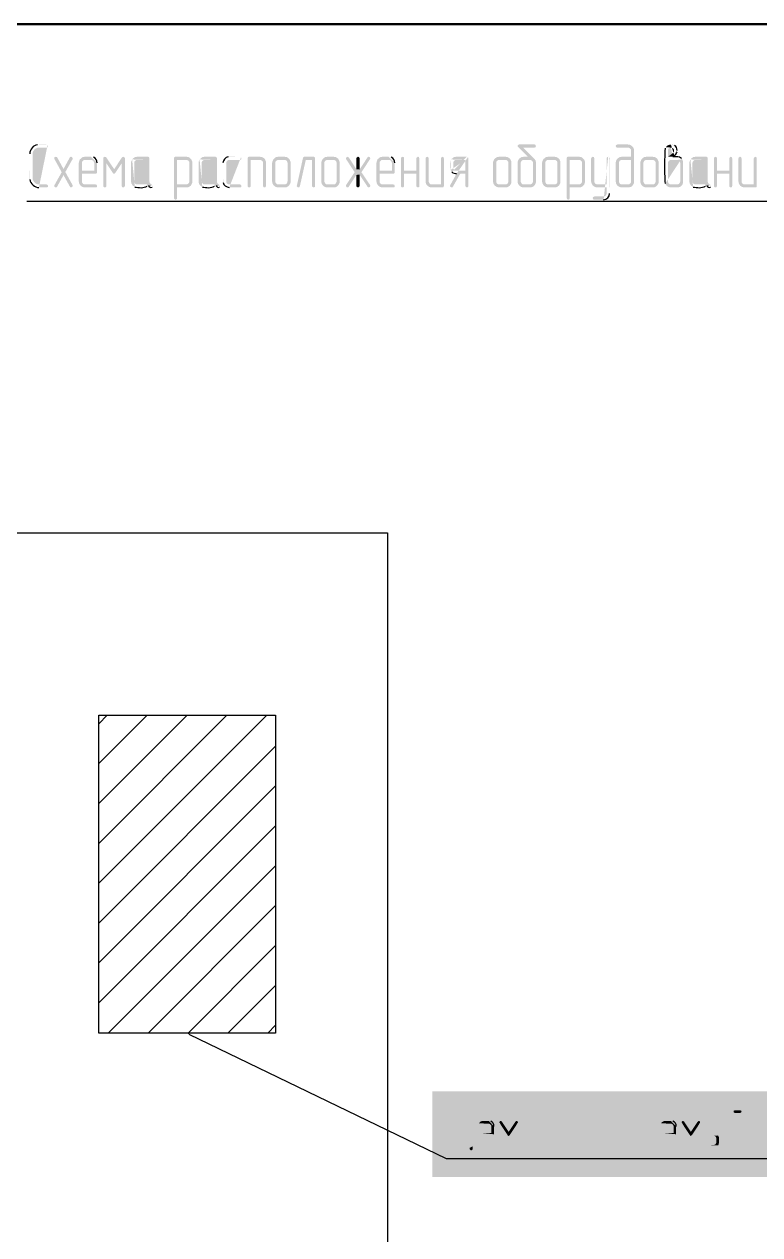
# Model space of a CAD drawing. Header units: millimetres. Extents: x -211 to 10565, y -2293 to 2244.
# Drawn here: x 5174 to 5242.5, y 184.3 to 296.9 of the extents above; entities that cross this region are included whole.
import ezdxf

# ---------------------------------------------------------------- set-up
doc = ezdxf.new("R2010")
doc.units = ezdxf.units.MM
doc.layers.add('PDF _Геометрия', color=7, linetype='Continuous')
doc.layers.add('PDF _Сплошная заливка', color=7, linetype='Continuous')

msp = doc.modelspace()

# ---------------------------------------------------------------- hatches: boundary and pattern name
at = {"layer": 'PDF _Сплошная заливка', "transparency": 33554559}
h = msp.add_hatch(color=256, dxfattribs=at)
h.paths.add_polyline_path([(5176.07, 285.74), (5175.35, 285.74), (5175.23, 285.72)], flags=0)
h.paths.add_polyline_path([(5174.49, 284.87), (5174.49, 282.59), (5174.51, 282.48)], flags=0)
h.paths.add_polyline_path([(5175.35, 281.74), (5176.07, 281.74), (5176.18, 281.78), (5176.2, 281.89), (5176.16, 281.98), (5176.07, 282.02), (5175.35, 282.02), (5175.25, 282.04), (5175.14, 282.06), (5175.04, 282.12), (5174.95, 282.19), (5174.89, 282.27), (5174.82, 282.38), (5174.78, 282.48), (5174.78, 285), (5174.82, 285.11), (5174.87, 285.19), (5174.95, 285.3), (5175.04, 285.36), (5175.14, 285.4), (5175.25, 285.45), (5176.07, 285.45), (5176.18, 285.49), (5176.2, 285.59), (5176.16, 285.7)], flags=0)
for points in [[(5221.5, 285.74), (5220.07, 285.74), (5219.96, 285.7), (5219.92, 285.62), (5219.92, 285.55), (5219.98, 285.49), (5220.89, 284.6), (5220.51, 284.6), (5220.38, 284.58), (5220.28, 284.56), (5220.17, 284.49), (5220.09, 284.43), (5220.02, 284.35), (5219.96, 284.24), (5219.92, 284.03), (5219.92, 282.31), (5219.96, 282.1), (5220.02, 282), (5220.51, 282.02), (5220.38, 282.04), (5220.3, 282.1), (5220.24, 282.21), (5220.21, 282.31), (5220.21, 284.03), (5220.24, 284.13), (5220.3, 284.22), (5220.38, 284.28), (5220.51, 284.3), (5221.06, 284.3), (5221.55, 284.32), (5221.48, 284.43), (5221.46, 284.43), (5220.43, 285.45), (5221.5, 285.45), (5221.61, 285.49), (5221.63, 285.59), (5221.59, 285.7)], [(5230.2, 285.74), (5229.21, 285.74), (5229.1, 285.68), (5229.06, 285.59), (5229.1, 285.49), (5229.21, 285.45), (5230.2, 285.45), (5230.33, 285.42), (5230.41, 285.36), (5230.48, 285.28), (5230.5, 285.17), (5230.5, 284.6), (5229.65, 284.6), (5229.52, 284.58), (5229.42, 284.56), (5229.31, 284.49), (5229.23, 284.43), (5229.16, 284.35), (5230.5, 284.3), (5230.5, 282.31), (5230.48, 282.21), (5230.41, 282.12), (5230.41, 282.1), (5230.31, 282.04), (5230.2, 282.02), (5229.65, 282.02), (5229.16, 282), (5229.23, 281.91), (5229.31, 281.85), (5229.42, 281.78), (5229.52, 281.76), (5229.65, 281.74), (5230.2, 281.74), (5230.33, 281.76), (5230.43, 281.78), (5230.54, 281.83), (5230.62, 281.91), (5230.69, 282), (5230.73, 282.08), (5230.77, 282.19), (5230.77, 285.28), (5230.73, 285.38), (5230.69, 285.47), (5230.6, 285.57), (5230.43, 285.7), (5230.33, 285.72)], [(5176.92, 284.6), (5176.81, 284.56), (5176.77, 284.47), (5176.79, 284.39), (5177.47, 283.16), (5177.64, 282.89), (5178.23, 281.83), (5178.25, 281.78), (5178.34, 281.74), (5178.44, 281.78), (5178.49, 281.87), (5178.49, 281.95), (5177.81, 283.18), (5177.64, 283.46), (5177.05, 284.54), (5177.03, 284.56)], [(5178.34, 284.6), (5178.27, 284.58), (5178.23, 284.54), (5177.64, 283.46), (5177.81, 283.18), (5178.49, 284.39), (5178.49, 284.45), (5178.44, 284.56)], [(5179.16, 284.35), (5179.08, 284.13), (5179.06, 284.03), (5179.06, 282.31), (5179.1, 282.1), (5179.16, 282), (5179.23, 281.91), (5179.31, 281.85), (5179.42, 281.78), (5179.52, 281.76), (5179.63, 281.74), (5180.64, 281.74), (5180.75, 281.78), (5180.77, 281.89), (5180.73, 281.98), (5180.64, 282.02), (5179.63, 282.02), (5179.52, 282.04), (5179.44, 282.1), (5179.37, 282.21), (5179.35, 282.31), (5179.35, 283.03), (5180.67, 283.03), (5180.75, 283.08), (5180.77, 283.16), (5179.35, 283.31), (5179.35, 284.03), (5179.37, 284.13), (5179.44, 284.22), (5179.52, 284.28), (5179.63, 284.3), (5180.2, 284.3)], [(5181.49, 284.6), (5181.38, 284.56), (5181.34, 284.45), (5181.64, 283.99), (5182.23, 283.1), (5182.36, 283.44), (5181.62, 284.54), (5181.55, 284.58)], [(5181.34, 284.45), (5181.34, 281.87), (5181.38, 281.78), (5181.49, 281.74), (5181.6, 281.78), (5181.64, 281.89), (5181.64, 283.99)], [(5183.2, 284.6), (5183.18, 284.6), (5183.08, 284.54), (5182.36, 283.44), (5182.23, 283.1), (5182.25, 283.05), (5182.36, 283.01), (5182.38, 283.01), (5182.46, 283.1), (5183.06, 283.99), (5183.35, 284.45), (5183.35, 284.47), (5183.29, 284.56)], [(5183.35, 284.45), (5183.06, 283.99), (5183.06, 281.87), (5183.1, 281.78), (5183.2, 281.74), (5183.31, 281.78), (5183.35, 281.89)], [(5185.51, 284.6), (5184.5, 284.6), (5184.28, 284.56), (5184.18, 284.49), (5184.09, 284.41), (5184.03, 284.35), (5185.36, 284.3), (5185.36, 282.31), (5185.34, 282.21), (5185.28, 282.1), (5185.19, 282.04), (5185.07, 282.02), (5184.5, 282.02), (5185.83, 282.02), (5185.76, 282.06), (5185.7, 282.12), (5185.66, 282.21), (5185.64, 282.31), (5185.64, 284.47), (5185.6, 284.56)], [(5189.09, 284.6), (5188.05, 284.6), (5187.97, 284.56), (5187.92, 284.45), (5187.92, 280.75), (5187.99, 280.64), (5188.07, 280.6), (5188.18, 280.64), (5188.22, 280.75), (5188.22, 281.74), (5189.19, 281.74), (5189.3, 281.78), (5189.38, 281.83), (5189.49, 281.91), (5189.55, 282), (5188.22, 282.02), (5188.22, 284.3), (5189.09, 284.3), (5189.55, 284.35), (5189.4, 284.49), (5189.3, 284.56), (5189.19, 284.58)], [(5189.55, 284.35), (5189.09, 284.3), (5189.19, 284.28), (5189.28, 284.22), (5189.34, 284.13), (5189.36, 284.03), (5189.36, 282.31), (5189.34, 282.21), (5189.28, 282.12), (5189.19, 282.06), (5189.09, 282.02), (5188.22, 282.02), (5189.55, 282), (5189.64, 282.21), (5189.64, 284.13), (5189.59, 284.24)], [(5191.8, 284.6), (5190.78, 284.6), (5190.57, 284.56), (5190.46, 284.49), (5190.38, 284.41), (5190.31, 284.35), (5191.65, 284.3), (5191.65, 282.31), (5191.63, 282.21), (5191.56, 282.1), (5191.48, 282.04), (5191.35, 282.02), (5190.78, 282.02), (5192.11, 282.02), (5192.05, 282.06), (5191.99, 282.12), (5191.94, 282.21), (5191.92, 282.31), (5191.92, 284.47), (5191.88, 284.56)], [(5195.92, 284.6), (5194.91, 284.6), (5194.82, 284.56), (5194.78, 284.45), (5194.78, 281.87), (5194.82, 281.78), (5194.93, 281.74), (5195.03, 281.78), (5195.08, 281.89), (5195.08, 284.3), (5195.92, 284.3), (5196.41, 284.35), (5196.35, 284.43), (5196.26, 284.49), (5196.15, 284.56), (5196.05, 284.58)], [(5196.41, 284.35), (5195.92, 284.3), (5196.05, 284.28), (5196.13, 284.22), (5196.2, 284.13), (5196.22, 284.03), (5196.22, 281.87), (5196.26, 281.78), (5196.37, 281.74), (5196.45, 281.78), (5196.47, 281.78), (5196.49, 281.89), (5196.49, 284.13), (5196.45, 284.24)], [(5197.17, 284.35), (5197.09, 284.13), (5197.06, 284.03), (5197.06, 282.31), (5197.11, 282.1), (5197.17, 282), (5197.64, 282.02), (5197.53, 282.04), (5197.45, 282.1), (5197.38, 282.21), (5197.36, 282.31), (5197.36, 284.03), (5197.38, 284.13), (5197.45, 284.22), (5197.53, 284.28), (5197.64, 284.3), (5198.21, 284.3)], [(5198.21, 284.6), (5197.64, 284.6), (5197.42, 284.56), (5197.32, 284.49), (5197.17, 284.35), (5198.21, 284.3), (5198.33, 284.28), (5198.42, 284.22), (5198.48, 284.13), (5198.5, 284.03), (5198.5, 282.31), (5198.48, 282.21), (5198.42, 282.1), (5198.33, 282.04), (5198.21, 282.02), (5197.64, 282.02), (5197.17, 282), (5197.23, 281.91), (5197.32, 281.85), (5197.42, 281.78), (5197.53, 281.76), (5197.64, 281.74), (5198.33, 281.74), (5198.44, 281.78), (5198.52, 281.83), (5198.63, 281.91), (5198.69, 282), (5198.74, 282.08), (5198.78, 282.19), (5198.78, 284.13), (5198.69, 284.35), (5198.63, 284.43), (5198.55, 284.49), (5198.44, 284.56), (5198.33, 284.58)], [(5200.94, 284.6), (5200.07, 284.6), (5199.98, 284.58), (5199.94, 284.49), (5199.37, 281.91), (5199.35, 281.89), (5199.41, 281.78), (5199.5, 281.74), (5199.58, 281.76), (5199.65, 281.85), (5200.2, 284.3), (5200.79, 284.3), (5201.06, 284.45), (5201.06, 284.47), (5201.02, 284.56)], [(5201.06, 284.45), (5200.79, 284.3), (5200.79, 281.87), (5200.83, 281.78), (5200.94, 281.74), (5201.02, 281.78), (5201.04, 281.78), (5201.06, 281.89)], [(5201.74, 284.35), (5201.66, 284.13), (5201.64, 284.03), (5201.64, 282.31), (5201.68, 282.1), (5201.74, 282), (5202.21, 282.02), (5202.1, 282.04), (5202.02, 282.1), (5201.95, 282.21), (5201.93, 282.31), (5201.93, 284.03), (5201.95, 284.13), (5202.02, 284.22), (5202.1, 284.28), (5202.21, 284.3), (5202.78, 284.3)], [(5202.78, 284.6), (5202.21, 284.6), (5201.99, 284.56), (5201.89, 284.49), (5201.8, 284.41), (5201.74, 284.35), (5202.78, 284.3), (5202.9, 284.28), (5202.99, 284.22), (5203.05, 284.13), (5203.07, 284.03), (5203.07, 282.31), (5203.05, 282.21), (5202.99, 282.1), (5202.9, 282.04), (5202.78, 282.02), (5202.21, 282.02), (5201.74, 282), (5201.8, 281.91), (5201.89, 281.85), (5201.99, 281.78), (5202.1, 281.76), (5202.21, 281.74), (5202.9, 281.74), (5203.01, 281.78), (5203.1, 281.83), (5203.2, 281.91), (5203.26, 282), (5203.31, 282.08), (5203.35, 282.19), (5203.35, 284.13), (5203.26, 284.35), (5203.2, 284.43), (5203.12, 284.49), (5203.01, 284.56), (5202.9, 284.58)], [(5204.09, 284.6), (5204.07, 284.6), (5203.98, 284.54), (5203.94, 284.45), (5203.94, 284.41), (5203.96, 284.37), (5204.75, 283.16), (5205.21, 283.41), (5204.91, 283.44), (5204.2, 284.54), (5204.17, 284.56)], [(5206.06, 284.6), (5205.99, 284.58), (5205.95, 284.54), (5205.21, 283.41), (5204.75, 283.16), (5205.21, 282.93), (5205.95, 281.81), (5205.97, 281.78), (5206.06, 281.74), (5206.16, 281.78), (5206.21, 281.89), (5206.21, 281.91), (5206.18, 281.98), (5205.38, 283.16), (5206.18, 284.37), (5206.21, 284.45), (5206.16, 284.56)], [(5205.06, 284.6), (5204.96, 284.54), (5204.91, 284.45), (5204.91, 283.44), (5205.21, 283.41), (5205.21, 284.45), (5205.17, 284.56)], [(5206.88, 284.35), (5206.8, 284.13), (5206.78, 284.03), (5206.78, 282.31), (5206.82, 282.1), (5206.88, 282), (5206.95, 281.91), (5207.03, 281.85), (5207.14, 281.78), (5207.24, 281.76), (5207.35, 281.74), (5208.36, 281.74), (5208.47, 281.78), (5208.49, 281.89), (5208.45, 281.98), (5208.36, 282.02), (5207.35, 282.02), (5207.24, 282.04), (5207.16, 282.1), (5207.09, 282.21), (5207.07, 282.31), (5207.07, 283.03), (5208.39, 283.03), (5208.47, 283.08), (5208.49, 283.16), (5207.07, 283.31), (5207.07, 284.03), (5207.09, 284.13), (5207.16, 284.22), (5207.24, 284.28), (5207.35, 284.3), (5207.92, 284.3)], [(5209.21, 284.6), (5209.1, 284.54), (5209.06, 284.45), (5209.06, 281.87), (5209.1, 281.78), (5209.21, 281.74), (5209.32, 281.78), (5209.36, 281.89), (5209.36, 283.03), (5210.5, 283.03), (5209.36, 283.31), (5209.36, 284.45), (5209.32, 284.56)], [(5210.65, 284.6), (5210.54, 284.54), (5210.5, 284.45), (5210.5, 283.31), (5209.36, 283.31), (5210.5, 283.03), (5210.5, 281.87), (5210.54, 281.78), (5210.65, 281.74), (5210.73, 281.78), (5210.76, 281.78), (5210.78, 281.89), (5210.78, 284.45), (5210.73, 284.56)], [(5211.5, 284.6), (5211.39, 284.54), (5211.35, 284.45), (5211.35, 282.31), (5211.39, 282.1), (5211.45, 282), (5211.92, 282.02), (5211.81, 282.04), (5211.73, 282.1), (5211.67, 282.21), (5211.64, 282.31), (5211.64, 284.45), (5211.6, 284.56)], [(5212.93, 284.6), (5212.83, 284.54), (5212.79, 284.45), (5212.79, 282.02), (5211.92, 282.02), (5211.45, 282), (5211.52, 281.91), (5211.6, 281.85), (5211.71, 281.78), (5211.81, 281.76), (5211.92, 281.74), (5212.96, 281.74), (5213.04, 281.78), (5213.06, 281.89), (5213.06, 284.45), (5213.02, 284.56)], [(5217.74, 284.35), (5217.65, 284.13), (5217.63, 284.03), (5217.63, 282.31), (5217.67, 282.1), (5217.74, 282), (5218.2, 282.02), (5218.1, 282.04), (5218.01, 282.1), (5217.95, 282.21), (5217.93, 282.31), (5217.93, 284.03), (5217.95, 284.13), (5218.01, 284.22), (5218.1, 284.28), (5218.2, 284.3), (5218.78, 284.3)], [(5218.78, 284.6), (5218.2, 284.6), (5217.99, 284.56), (5217.89, 284.49), (5217.74, 284.35), (5218.78, 284.3), (5218.9, 284.28), (5218.99, 284.22), (5219.05, 284.13), (5219.07, 284.03), (5219.07, 282.31), (5219.05, 282.21), (5218.99, 282.1), (5218.9, 282.04), (5218.78, 282.02), (5218.2, 282.02), (5217.74, 282), (5217.8, 281.91), (5217.89, 281.85), (5217.99, 281.78), (5218.1, 281.76), (5218.2, 281.74), (5218.9, 281.74), (5219.01, 281.78), (5219.09, 281.83), (5219.2, 281.91), (5219.26, 282), (5219.3, 282.08), (5219.35, 282.19), (5219.35, 284.13), (5219.26, 284.35), (5219.2, 284.43), (5219.11, 284.49), (5219.01, 284.56), (5218.9, 284.58)], [(5221.55, 284.32), (5221.06, 284.3), (5221.19, 284.28), (5221.27, 284.22), (5221.34, 284.13), (5221.36, 284.03), (5221.36, 282.31), (5221.34, 282.21), (5221.27, 282.12), (5221.27, 282.1), (5221.17, 282.04), (5221.06, 282.02), (5220.51, 282.02), (5220.02, 282), (5220.09, 281.91), (5220.17, 281.85), (5220.28, 281.78), (5220.38, 281.76), (5220.51, 281.74), (5221.06, 281.74), (5221.19, 281.76), (5221.29, 281.78), (5221.4, 281.83), (5221.48, 281.91), (5221.55, 282), (5221.59, 282.08), (5221.63, 282.21), (5221.63, 284.11), (5221.61, 284.24)], [(5222.31, 284.35), (5222.22, 284.13), (5222.2, 284.03), (5222.2, 282.31), (5222.25, 282.1), (5222.31, 282), (5222.77, 282.02), (5222.67, 282.04), (5222.58, 282.1), (5222.52, 282.21), (5222.5, 282.31), (5222.5, 284.03), (5222.52, 284.13), (5222.58, 284.22), (5222.67, 284.28), (5222.77, 284.3), (5223.35, 284.3)], [(5223.35, 284.6), (5222.77, 284.6), (5222.56, 284.56), (5222.46, 284.49), (5222.37, 284.41), (5222.31, 284.35), (5223.35, 284.3), (5223.47, 284.28), (5223.56, 284.22), (5223.62, 284.13), (5223.64, 284.03), (5223.64, 282.31), (5223.62, 282.21), (5223.56, 282.1), (5223.47, 282.04), (5223.35, 282.02), (5222.77, 282.02), (5222.31, 282), (5222.37, 281.91), (5222.46, 281.85), (5222.56, 281.78), (5222.67, 281.76), (5222.77, 281.74), (5223.47, 281.74), (5223.58, 281.78), (5223.66, 281.83), (5223.77, 281.91), (5223.83, 282), (5223.87, 282.08), (5223.92, 282.19), (5223.92, 284.13), (5223.83, 284.35), (5223.77, 284.43), (5223.68, 284.49), (5223.58, 284.56), (5223.47, 284.58)], [(5225.65, 284.6), (5224.62, 284.6), (5224.53, 284.56), (5224.49, 284.45), (5224.49, 280.75), (5224.55, 280.64), (5224.64, 280.6), (5224.74, 280.64), (5224.78, 280.75), (5224.78, 281.74), (5225.76, 281.74), (5225.86, 281.78), (5225.95, 281.83), (5226.05, 281.91), (5226.12, 282), (5224.78, 282.02), (5224.78, 284.3), (5225.65, 284.3), (5226.12, 284.35), (5226.03, 284.43), (5225.97, 284.49), (5225.86, 284.56), (5225.76, 284.58)], [(5226.12, 284.35), (5225.65, 284.3), (5225.76, 284.28), (5225.84, 284.22), (5225.91, 284.13), (5225.93, 284.03), (5225.93, 282.31), (5225.91, 282.21), (5225.84, 282.12), (5225.76, 282.06), (5225.65, 282.02), (5224.78, 282.02), (5226.12, 282), (5226.2, 282.21), (5226.2, 284.13), (5226.16, 284.24)], [(5226.92, 284.6), (5226.82, 284.54), (5226.77, 284.45), (5226.77, 282.31), (5226.82, 282.1), (5226.88, 282), (5227.37, 282.02), (5227.26, 282.04), (5227.15, 282.1), (5227.09, 282.21), (5227.07, 282.31), (5227.07, 284.45), (5227.03, 284.56)], [(5229.16, 284.35), (5229.1, 284.24), (5229.06, 284.03), (5229.06, 282.31), (5229.1, 282.1), (5229.16, 282), (5229.65, 282.02), (5229.52, 282.04), (5229.44, 282.1), (5229.38, 282.21), (5229.36, 282.31), (5229.36, 284.03), (5229.38, 284.13), (5229.44, 284.22), (5229.52, 284.28), (5229.65, 284.3), (5230.5, 284.3)], [(5231.45, 284.35), (5231.37, 284.13), (5231.34, 284.03), (5231.34, 282.31), (5231.39, 282.1), (5231.45, 282), (5231.92, 282.02), (5231.81, 282.04), (5231.73, 282.1), (5231.66, 282.21), (5231.64, 282.31), (5231.64, 284.03), (5231.66, 284.13), (5231.73, 284.22), (5231.81, 284.28), (5231.92, 284.3), (5232.49, 284.3)], [(5232.49, 284.6), (5231.92, 284.6), (5231.7, 284.56), (5231.6, 284.49), (5231.45, 284.35), (5232.49, 284.3), (5232.61, 284.28), (5232.7, 284.22), (5232.76, 284.13), (5232.78, 284.03), (5232.78, 282.31), (5232.76, 282.21), (5232.7, 282.1), (5232.61, 282.04), (5232.49, 282.02), (5231.92, 282.02), (5231.45, 282), (5231.51, 281.91), (5231.6, 281.85), (5231.7, 281.78), (5231.81, 281.76), (5231.92, 281.74), (5232.61, 281.74), (5232.72, 281.78), (5232.8, 281.83), (5232.91, 281.91), (5232.97, 282), (5233.02, 282.08), (5233.06, 282.19), (5233.06, 284.13), (5232.97, 284.35), (5232.91, 284.43), (5232.83, 284.49), (5232.72, 284.56), (5232.61, 284.58)], [(5235.26, 284.35), (5234.77, 284.3), (5234.9, 284.28), (5234.98, 284.22), (5235.05, 284.13), (5235.07, 284.03), (5235.07, 282.31), (5235.05, 282.21), (5234.98, 282.12), (5234.98, 282.1), (5234.88, 282.04), (5234.77, 282.02), (5234.22, 282.02), (5233.74, 282), (5233.8, 281.91), (5233.88, 281.85), (5233.99, 281.78), (5234.1, 281.76), (5234.22, 281.74), (5234.77, 281.74), (5234.9, 281.76), (5235.01, 281.78), (5235.11, 281.83), (5235.2, 281.91), (5235.26, 282), (5235.3, 282.08), (5235.34, 282.19), (5235.34, 284.13), (5235.3, 284.24)], [(5237.5, 284.6), (5236.49, 284.6), (5236.27, 284.56), (5236.17, 284.49), (5236.08, 284.41), (5236.02, 284.35), (5237.35, 284.3), (5237.35, 282.31), (5237.33, 282.21), (5237.27, 282.1), (5237.18, 282.04), (5237.06, 282.02), (5236.49, 282.02), (5237.82, 282.02), (5237.76, 282.06), (5237.69, 282.12), (5237.65, 282.21), (5237.63, 282.31), (5237.63, 284.47), (5237.59, 284.56)], [(5238.35, 284.6), (5238.24, 284.54), (5238.2, 284.45), (5238.2, 281.87), (5238.24, 281.78), (5238.35, 281.74), (5238.45, 281.78), (5238.5, 281.89), (5238.5, 283.03), (5239.64, 283.03), (5238.5, 283.31), (5238.5, 284.45), (5238.45, 284.56)], [(5239.79, 284.6), (5239.68, 284.54), (5239.64, 284.45), (5239.64, 283.31), (5238.5, 283.31), (5239.64, 283.03), (5239.64, 281.87), (5239.68, 281.78), (5239.79, 281.74), (5239.87, 281.78), (5239.89, 281.78), (5239.91, 281.89), (5239.91, 284.45), (5239.87, 284.56)], [(5240.63, 284.6), (5240.53, 284.54), (5240.49, 284.45), (5240.49, 282.31), (5240.53, 282.1), (5240.59, 282), (5241.06, 282.02), (5240.95, 282.04), (5240.87, 282.1), (5240.8, 282.21), (5240.78, 282.31), (5240.78, 284.45), (5240.74, 284.56)], [(5242.07, 284.6), (5241.97, 284.54), (5241.92, 284.45), (5241.92, 282.02), (5241.06, 282.02), (5240.59, 282), (5240.65, 281.91), (5240.74, 281.85), (5240.85, 281.78), (5240.95, 281.76), (5241.06, 281.74), (5242.09, 281.74), (5242.18, 281.78), (5242.2, 281.89), (5242.2, 284.45), (5242.16, 284.56)], [(5177.47, 283.16), (5176.79, 281.95), (5176.77, 281.89), (5176.81, 281.78), (5176.92, 281.74), (5177, 281.76), (5177.05, 281.83), (5177.64, 282.89)], [(5204.75, 283.16), (5203.96, 281.98), (5203.94, 281.89), (5203.98, 281.78), (5204.09, 281.74), (5204.15, 281.76), (5204.2, 281.81), (5204.91, 282.91), (5205.21, 282.93)], [(5205.21, 282.93), (5204.91, 282.91), (5204.91, 281.87), (5204.96, 281.78), (5205.06, 281.74), (5205.17, 281.78), (5205.21, 281.89)], [(5214.25, 283.03), (5213.65, 281.95), (5213.63, 281.89), (5213.68, 281.78), (5213.78, 281.74), (5213.87, 281.76), (5213.91, 281.83), (5214.59, 283.03), (5215.07, 283.03)], [(5215.47, 195.73), (5215.22, 195.6), (5215.22, 192.61), (5213.84, 192.61), (5213.76, 192.57), (5213.74, 192.49), (5213.74, 192.23), (5213.78, 192.15), (5213.87, 192.11), (5213.95, 192.15), (5213.99, 192.23), (5213.99, 192.36), (5215.47, 192.36), (5215.73, 192.49), (5215.73, 192.51), (5215.69, 192.59), (5215.6, 192.61), (5215.47, 192.61)], [(5215.35, 195.85), (5214.35, 195.85), (5214.29, 195.83), (5214.27, 195.81), (5214.23, 195.73), (5213.99, 192.61), (5214.25, 192.61), (5214.48, 195.6), (5215.22, 195.6), (5215.47, 195.73), (5215.47, 195.75), (5215.45, 195.83)], [(5240.65, 195.85), (5240.15, 195.85), (5240.06, 195.81), (5240.04, 195.73), (5240.06, 195.64), (5240.15, 195.6), (5240.65, 195.6), (5240.74, 195.64), (5240.78, 195.73), (5240.74, 195.81)], [(5216.32, 194.63), (5216.24, 194.46), (5216.24, 192.76), (5216.26, 192.68), (5216.32, 192.57), (5216.45, 192.45), (5216.53, 192.4), (5216.62, 192.36), (5217.61, 192.36), (5217.7, 192.4), (5217.72, 192.49), (5217.67, 192.57), (5217.59, 192.61), (5216.72, 192.61), (5216.64, 192.64), (5216.55, 192.68), (5216.49, 192.76), (5216.49, 193.48), (5217.63, 193.48), (5217.7, 193.52), (5217.72, 193.61), (5216.49, 193.74), (5216.49, 194.46), (5216.55, 194.52), (5216.64, 194.58), (5216.72, 194.6), (5217.23, 194.6)], [(5218.35, 194.86), (5218.27, 194.82), (5218.22, 194.73), (5218.48, 194.31), (5218.99, 193.55), (5219.09, 193.84), (5218.46, 194.79), (5218.39, 194.84)], [(5218.22, 194.73), (5218.22, 192.49), (5218.27, 192.38), (5218.35, 192.36), (5218.44, 192.38), (5218.44, 192.4), (5218.48, 192.49), (5218.48, 194.31)], [(5219.83, 194.86), (5219.81, 194.86), (5219.73, 194.79), (5219.09, 193.84), (5218.99, 193.55), (5219.01, 193.5), (5219.09, 193.46), (5219.11, 193.46), (5219.2, 193.55), (5219.71, 194.31), (5219.96, 194.73), (5219.92, 194.82)], [(5219.96, 194.73), (5219.71, 194.31), (5219.71, 192.49), (5219.75, 192.38), (5219.83, 192.36), (5219.92, 192.38), (5219.94, 192.4), (5219.96, 192.49)], [(5220.55, 194.63), (5220.47, 194.46), (5220.47, 192.76), (5220.49, 192.68), (5220.55, 192.57), (5220.95, 192.61), (5220.87, 192.64), (5220.79, 192.68), (5220.72, 192.76), (5220.72, 194.46), (5220.79, 194.52), (5220.87, 194.58), (5220.95, 194.6), (5221.46, 194.6)], [(5221.46, 194.86), (5220.95, 194.86), (5220.85, 194.84), (5220.76, 194.82), (5220.68, 194.77), (5220.59, 194.69), (5220.55, 194.63), (5221.46, 194.6), (5221.55, 194.58), (5221.63, 194.52), (5221.7, 194.46), (5221.72, 194.35), (5221.72, 192.87), (5221.7, 192.76), (5221.63, 192.68), (5221.55, 192.64), (5221.46, 192.61), (5220.95, 192.61), (5220.55, 192.57), (5220.68, 192.45), (5220.76, 192.4), (5220.85, 192.36), (5221.55, 192.36), (5221.65, 192.4), (5221.74, 192.45), (5221.82, 192.51), (5221.86, 192.57), (5221.93, 192.66), (5221.95, 192.76), (5221.95, 194.46), (5221.93, 194.54), (5221.89, 194.63), (5221.82, 194.71), (5221.74, 194.77), (5221.65, 194.82), (5221.57, 194.84)], [(5222.58, 194.86), (5222.5, 194.82), (5222.46, 194.73), (5222.46, 192.49), (5222.5, 192.38), (5222.58, 192.36), (5222.67, 192.38), (5222.67, 192.4), (5222.71, 192.49), (5222.71, 193.48), (5223.71, 193.48), (5222.71, 193.74), (5222.71, 194.73), (5222.67, 194.82)], [(5223.81, 194.86), (5223.73, 194.82), (5223.71, 194.73), (5223.71, 193.74), (5222.71, 193.74), (5223.71, 193.48), (5223.71, 192.49), (5223.73, 192.38), (5223.81, 192.36), (5223.92, 192.38), (5223.92, 192.4), (5223.94, 192.49), (5223.94, 194.73), (5223.9, 194.82)], [(5226.2, 194.86), (5224.57, 194.86), (5224.49, 194.82), (5224.47, 194.73), (5224.47, 192.49), (5224.51, 192.38), (5224.59, 192.36), (5224.68, 192.38), (5224.68, 192.4), (5224.72, 192.49), (5224.72, 194.6), (5226.2, 194.6), (5226.63, 194.63), (5226.56, 194.71), (5226.48, 194.77), (5226.39, 194.82), (5226.31, 194.84)], [(5225.72, 194.6), (5225.46, 194.6), (5225.46, 192.49), (5225.5, 192.38), (5225.59, 192.36), (5225.67, 192.38), (5225.67, 192.4), (5225.72, 192.49)], [(5226.63, 194.63), (5226.2, 194.6), (5226.31, 194.58), (5226.44, 194.46), (5226.46, 194.35), (5226.46, 192.49), (5226.5, 192.38), (5226.58, 192.36), (5226.67, 192.38), (5226.67, 192.4), (5226.71, 192.49), (5226.71, 194.35), (5226.69, 194.46), (5226.67, 194.54)], [(5227.32, 194.86), (5227.24, 194.82), (5227.2, 194.73), (5227.2, 192.76), (5227.22, 192.68), (5227.28, 192.57), (5227.68, 192.61), (5227.6, 192.64), (5227.51, 192.68), (5227.45, 192.76), (5227.45, 194.73), (5227.41, 194.82)], [(5228.55, 194.86), (5228.47, 194.82), (5228.45, 194.73), (5228.45, 192.61), (5227.68, 192.61), (5227.28, 192.57), (5227.41, 192.45), (5227.49, 192.4), (5227.58, 192.36), (5228.59, 192.36), (5228.66, 192.4), (5228.68, 192.49), (5228.68, 194.73), (5228.64, 194.82)], [(5230.2, 194.86), (5229.31, 194.86), (5229.23, 194.82), (5229.21, 194.73), (5229.21, 191.49), (5229.25, 191.41), (5229.33, 191.37), (5229.42, 191.41), (5229.46, 191.49), (5229.46, 192.36), (5230.31, 192.36), (5230.39, 192.4), (5230.48, 192.45), (5230.56, 192.51), (5230.6, 192.57), (5229.46, 192.61), (5229.46, 194.6), (5230.2, 194.6), (5230.6, 194.63), (5230.54, 194.71), (5230.48, 194.77), (5230.39, 194.82), (5230.31, 194.84)], [(5230.6, 194.63), (5230.2, 194.6), (5230.29, 194.58), (5230.37, 194.52), (5230.43, 194.46), (5230.46, 194.35), (5230.46, 192.87), (5230.43, 192.76), (5230.37, 192.68), (5230.29, 192.64), (5230.2, 192.61), (5229.46, 192.61), (5230.6, 192.57), (5230.67, 192.66), (5230.69, 192.76), (5230.69, 194.46), (5230.67, 194.54)], [(5231.32, 194.86), (5231.24, 194.82), (5231.2, 194.73), (5231.2, 192.76), (5231.22, 192.68), (5231.28, 192.59), (5231.68, 192.61), (5231.6, 192.64), (5231.51, 192.68), (5231.45, 192.76), (5231.45, 194.73), (5231.41, 194.82)], [(5232.55, 194.86), (5232.47, 194.82), (5232.44, 194.73), (5232.44, 192.61), (5231.68, 192.61), (5231.28, 192.59), (5231.34, 192.51), (5231.41, 192.45), (5231.49, 192.4), (5231.6, 192.36), (5232.44, 192.36), (5232.44, 191.87), (5232.42, 191.77), (5232.36, 191.68), (5232.3, 191.64), (5232.19, 191.62), (5231.43, 191.62), (5231.34, 191.58), (5231.32, 191.49), (5231.34, 191.41), (5231.45, 191.37), (5232.3, 191.37), (5232.38, 191.41), (5232.47, 191.45), (5232.55, 191.51), (5232.59, 191.58), (5232.66, 191.66), (5232.68, 191.77), (5232.68, 194.73), (5232.64, 194.82)], [(5233.29, 194.63), (5233.21, 194.46), (5233.21, 192.76), (5233.23, 192.68), (5233.29, 192.57), (5233.42, 192.45), (5233.5, 192.4), (5233.59, 192.36), (5234.58, 192.36), (5234.67, 192.4), (5234.69, 192.49), (5234.65, 192.57), (5234.56, 192.61), (5233.69, 192.61), (5233.61, 192.64), (5233.52, 192.68), (5233.46, 192.76), (5233.46, 193.48), (5234.6, 193.48), (5234.67, 193.52), (5234.69, 193.61), (5233.46, 193.74), (5233.46, 194.46), (5233.52, 194.52), (5233.61, 194.58), (5233.69, 194.6), (5234.2, 194.6)], [(5235.32, 194.86), (5235.24, 194.82), (5235.2, 194.73), (5235.45, 194.31), (5235.96, 193.55), (5236.06, 193.84), (5235.43, 194.79), (5235.36, 194.84)], [(5235.2, 194.73), (5235.2, 192.49), (5235.24, 192.38), (5235.32, 192.36), (5235.41, 192.38), (5235.41, 192.4), (5235.45, 192.49), (5235.45, 194.31)], [(5236.8, 194.86), (5236.78, 194.86), (5236.7, 194.79), (5236.06, 193.84), (5235.96, 193.55), (5235.98, 193.5), (5236.06, 193.46), (5236.08, 193.46), (5236.17, 193.55), (5236.68, 194.31), (5236.93, 194.73), (5236.89, 194.82)], [(5236.93, 194.73), (5236.68, 194.31), (5236.68, 192.49), (5236.72, 192.38), (5236.8, 192.36), (5236.89, 192.38), (5236.91, 192.4), (5236.93, 192.49)], [(5237.57, 194.86), (5237.48, 194.82), (5237.44, 194.73), (5237.44, 192.47), (5237.48, 192.38), (5237.57, 192.36), (5238.28, 192.36), (5238.37, 192.4), (5238.45, 192.45), (5238.54, 192.51), (5238.6, 192.57), (5237.69, 192.61), (5237.69, 193.48), (5238.18, 193.48), (5238.6, 193.5), (5238.54, 193.59), (5238.45, 193.65), (5238.37, 193.69), (5238.28, 193.72), (5238.18, 193.74), (5237.69, 193.74), (5237.69, 194.73), (5237.65, 194.82)], [(5239.05, 194.86), (5238.96, 194.82), (5238.92, 194.73), (5238.92, 192.47), (5238.96, 192.38), (5239.05, 192.36), (5239.13, 192.38), (5239.15, 192.4), (5239.17, 192.49), (5239.17, 194.73), (5239.13, 194.82)], [(5239.79, 194.86), (5239.7, 194.82), (5239.66, 194.73), (5239.66, 192.76), (5239.68, 192.68), (5239.75, 192.59), (5240.15, 192.61), (5240.06, 192.64), (5239.98, 192.68), (5239.91, 192.76), (5239.91, 194.73), (5239.87, 194.82)], [(5241.01, 194.86), (5240.93, 194.82), (5240.91, 194.73), (5240.91, 192.61), (5240.15, 192.61), (5239.75, 192.59), (5239.81, 192.51), (5239.87, 192.45), (5239.96, 192.4), (5240.06, 192.36), (5241.06, 192.36), (5241.12, 192.4), (5241.14, 192.49), (5241.14, 194.73), (5241.1, 194.82)], [(5238.6, 193.5), (5238.18, 193.48), (5238.28, 193.46), (5238.35, 193.42), (5238.41, 193.33), (5238.43, 193.23), (5238.43, 192.87), (5238.41, 192.76), (5238.35, 192.68), (5238.28, 192.64), (5238.18, 192.61), (5237.69, 192.61), (5238.6, 192.57), (5238.64, 192.66), (5238.69, 192.87), (5238.69, 193.23), (5238.67, 193.33), (5238.64, 193.42)], [(5215.73, 192.49), (5215.47, 192.36), (5215.47, 192.23), (5215.52, 192.15), (5215.6, 192.11), (5215.69, 192.15), (5215.73, 192.23)]]:
    msp.add_hatch(color=256, dxfattribs=at).paths.add_polyline_path(points)
h = msp.add_hatch(color=256, dxfattribs=at)
h.paths.add_polyline_path([(5233.74, 285.49), (5233.67, 285.4)], flags=0)
h.paths.add_polyline_path([(5233.67, 282.1), (5233.74, 282), (5234.22, 282.02), (5234.1, 282.04), (5234.01, 282.1), (5233.95, 282.21), (5233.93, 282.31), (5233.93, 284.03), (5233.95, 284.13), (5234.01, 284.22), (5234.1, 284.28), (5234.22, 284.3), (5234.77, 284.3), (5235.26, 284.35), (5235.2, 284.43)], flags=0)
h.paths.add_polyline_path([(5234.39, 284.6), (5233.93, 284.6), (5233.93, 285.17), (5233.95, 285.3), (5234.01, 285.38), (5234.1, 285.42), (5234.2, 285.45)], flags=0)
h = msp.add_hatch(color=256, dxfattribs=at)
h.paths.add_polyline_path([(5234.2, 285.74), (5234.12, 285.72), (5234.01, 285.7), (5233.9, 285.66), (5233.82, 285.59), (5233.8, 285.57), (5233.74, 285.49), (5234.2, 285.45), (5234.31, 285.42), (5234.41, 285.38), (5234.48, 285.28), (5234.5, 285.17), (5234.48, 285.06), (5234.43, 284.98), (5234.39, 284.96), (5234.31, 284.87), (5234.22, 284.81), (5234.14, 284.75), (5233.93, 284.6), (5234.39, 284.6), (5234.52, 284.71)], flags=0)
h.paths.add_polyline_path([(5234.77, 285.06), (5234.77, 285.19)], flags=0)
h.paths.add_polyline_path([(5234.54, 285.64), (5234.43, 285.7), (5234.33, 285.72)], flags=0)
h = msp.add_hatch(color=256, dxfattribs=at)
h.paths.add_polyline_path([(5180.2, 284.6), (5179.63, 284.6), (5179.52, 284.58), (5179.42, 284.56), (5179.31, 284.49), (5179.23, 284.41), (5179.16, 284.35), (5180.2, 284.3), (5180.33, 284.28), (5180.41, 284.22), (5180.47, 284.13), (5180.5, 284.03), (5180.5, 283.31), (5179.35, 283.31), (5180.77, 283.16), (5180.77, 284.03)], flags=0)
h.paths.add_polyline_path([(5180.43, 284.56), (5180.33, 284.58)], flags=0)
h = msp.add_hatch(color=256, dxfattribs=at)
h.paths.add_polyline_path([(5184.03, 284.35), (5183.94, 284.13), (5183.92, 284.03), (5183.92, 282.31), (5183.97, 282.1), (5184.03, 282), (5184.09, 281.91), (5184.18, 281.85), (5184.28, 281.78)], flags=0)
h.paths.add_polyline_path([(5185.43, 281.85), (5185.51, 281.93), (5185.93, 281.95), (5185.83, 282.02), (5184.5, 282.02), (5184.39, 282.04), (5184.3, 282.1), (5184.24, 282.21), (5184.22, 282.31), (5184.22, 284.03), (5184.24, 284.13), (5184.3, 284.22), (5184.39, 284.28), (5184.5, 284.3), (5185.36, 284.3)], flags=0)
h = msp.add_hatch(color=256, dxfattribs=at)
h.paths.add_polyline_path([(5190.31, 284.35), (5190.23, 284.13), (5190.21, 284.03), (5190.21, 282.31), (5190.25, 282.1), (5190.31, 282), (5190.38, 281.91), (5190.46, 281.85), (5190.57, 281.78)], flags=0)
h.paths.add_polyline_path([(5191.71, 281.85), (5191.8, 281.93), (5192.22, 281.95), (5192.11, 282.02), (5190.78, 282.02), (5190.67, 282.04), (5190.59, 282.1), (5190.53, 282.21), (5190.5, 282.31), (5190.5, 284.03), (5190.53, 284.13), (5190.59, 284.22), (5190.67, 284.28), (5190.78, 284.3), (5191.65, 284.3)], flags=0)
h = msp.add_hatch(color=256, dxfattribs=at)
h.paths.add_polyline_path([(5194.08, 284.6), (5193.07, 284.6), (5192.96, 284.58)], flags=0)
h.paths.add_polyline_path([(5192.49, 284.03), (5192.49, 282.31), (5192.51, 282.21)], flags=0)
h.paths.add_polyline_path([(5193.07, 281.74), (5194.08, 281.74), (5194.19, 281.78), (5194.21, 281.89), (5194.17, 281.98), (5194.08, 282.02), (5193.07, 282.02), (5192.96, 282.04), (5192.87, 282.1), (5192.81, 282.21), (5192.79, 282.31), (5192.79, 284.03), (5192.81, 284.13), (5192.87, 284.22), (5192.96, 284.28), (5193.07, 284.3), (5194.08, 284.3), (5194.19, 284.35), (5194.21, 284.45), (5194.17, 284.56)], flags=0)
h = msp.add_hatch(color=256, dxfattribs=at)
h.paths.add_polyline_path([(5207.92, 284.6), (5207.35, 284.6), (5207.14, 284.56), (5207.03, 284.49), (5206.88, 284.35), (5207.92, 284.3), (5208.05, 284.28), (5208.13, 284.22), (5208.19, 284.13), (5208.22, 284.03), (5208.22, 283.31), (5207.07, 283.31), (5208.49, 283.16), (5208.49, 284.03)], flags=0)
h.paths.add_polyline_path([(5208.15, 284.56), (5208.05, 284.58)], flags=0)
h = msp.add_hatch(color=256, dxfattribs=at)
h.paths.add_polyline_path([(5213.74, 284.35), (5213.68, 284.24)], flags=0)
h.paths.add_polyline_path([(5213.68, 284.24, 0.123781), (5213.68, 283.37)], flags=0)
h.paths.add_polyline_path([(5213.68, 283.37), (5213.74, 283.29), (5214.2, 283.31), (5214.1, 283.33), (5214.01, 283.39), (5213.95, 283.48), (5213.93, 283.6), (5213.93, 284.03), (5213.95, 284.13), (5214.01, 284.22), (5214.1, 284.28), (5214.2, 284.3), (5215.07, 284.3)], flags=0)
h = msp.add_hatch(color=256, dxfattribs=at)
h.paths.add_polyline_path([(5215.2, 284.6), (5214.2, 284.6), (5213.99, 284.56), (5213.89, 284.49), (5213.74, 284.35), (5215.07, 284.3), (5215.07, 283.31), (5214.2, 283.31), (5213.74, 283.29), (5213.8, 283.18)], flags=0)
h.paths.add_polyline_path([(5214.25, 283.03), (5215.07, 283.03), (5215.07, 281.87), (5215.11, 281.78), (5215.2, 281.74), (5215.3, 281.78), (5215.35, 281.89), (5215.35, 284.47), (5215.3, 284.56)], flags=0)
h = msp.add_hatch(color=256, dxfattribs=at)
h.paths.add_polyline_path([(5228.36, 284.6), (5228.25, 284.54), (5228.21, 284.45), (5228.21, 282.02), (5227.37, 282.02), (5226.88, 282), (5226.94, 281.91), (5227.03, 281.85), (5227.13, 281.78), (5227.24, 281.76), (5227.37, 281.74), (5228.21, 281.74), (5228.21, 281.17), (5228.19, 281.07), (5228.13, 280.98), (5228.04, 280.92), (5227.94, 280.9), (5227.07, 280.9), (5226.96, 280.85), (5226.92, 280.75), (5226.96, 280.64), (5227.07, 280.6), (5227.94, 280.6)], flags=0)
h.paths.add_polyline_path([(5228.49, 281.17), (5228.49, 284.45), (5228.45, 284.56)], flags=0)
h = msp.add_hatch(color=256, dxfattribs=at)
h.paths.add_polyline_path([(5236.02, 284.35), (5235.94, 284.13), (5235.91, 284.03), (5235.91, 282.31), (5235.96, 282.1), (5236.02, 282), (5236.08, 281.91), (5236.17, 281.85), (5236.27, 281.78)], flags=0)
h.paths.add_polyline_path([(5237.42, 281.85), (5237.5, 281.93), (5237.93, 281.95), (5237.82, 282.02), (5236.49, 282.02), (5236.38, 282.04), (5236.3, 282.1), (5236.23, 282.21), (5236.21, 282.31), (5236.21, 284.03), (5236.23, 284.13), (5236.3, 284.22), (5236.38, 284.28), (5236.49, 284.3), (5237.35, 284.3)], flags=0)
h = msp.add_hatch(color=256, dxfattribs=at)
h.paths.add_polyline_path([(5185.93, 281.95), (5185.51, 281.93), (5185.55, 281.89)], flags=0)
h.paths.add_polyline_path([(5185.89, 281.78), (5185.91, 281.78), (5185.93, 281.89)], flags=0)
h = msp.add_hatch(color=256, dxfattribs=at)
h.paths.add_polyline_path([(5192.22, 281.95), (5191.8, 281.93), (5191.84, 281.89)], flags=0)
h.paths.add_polyline_path([(5192.18, 281.78), (5192.2, 281.78), (5192.22, 281.89)], flags=0)
h = msp.add_hatch(color=256, dxfattribs=at)
h.paths.add_polyline_path([(5237.93, 281.95), (5237.5, 281.93), (5237.54, 281.89)], flags=0)
h.paths.add_polyline_path([(5237.88, 281.78), (5237.9, 281.78), (5237.93, 281.89)], flags=0)
h = msp.add_hatch(color=256, dxfattribs=at)
h.paths.add_polyline_path([(5217.23, 194.86), (5216.72, 194.86), (5216.62, 194.84), (5216.53, 194.82), (5216.45, 194.77), (5216.36, 194.69), (5216.32, 194.63), (5217.23, 194.6), (5217.31, 194.58), (5217.4, 194.52), (5217.46, 194.46), (5217.48, 194.35), (5217.48, 193.74), (5216.49, 193.74), (5217.72, 193.61), (5217.72, 194.35)], flags=0)
h.paths.add_polyline_path([(5217.42, 194.82), (5217.34, 194.84)], flags=0)
h = msp.add_hatch(color=256, dxfattribs=at)
h.paths.add_polyline_path([(5234.2, 194.86), (5233.69, 194.86), (5233.59, 194.84), (5233.5, 194.82), (5233.42, 194.77), (5233.33, 194.69), (5233.29, 194.63), (5234.2, 194.6), (5234.29, 194.58), (5234.37, 194.52), (5234.43, 194.46), (5234.45, 194.35), (5234.45, 193.74), (5233.46, 193.74), (5234.69, 193.61), (5234.69, 194.35)], flags=0)
h.paths.add_polyline_path([(5234.39, 194.82), (5234.31, 194.84)], flags=0)

# ---------------------------------------------------------------- linework, layer by layer
at = {"layer": 'PDF _Геометрия', "lineweight": 50}
msp.add_lwpolyline([(5045.15, 10.02), (5045.15, 296.94), (5440.22, 296.94), (5440.22, 10.02)], close=True, dxfattribs=at)
at = {"layer": 'PDF _Геометрия', "lineweight": 25}
for points in [[(5174.21, 280.47), (5270.32, 280.47), (5279.46, 280.47), (5306.02, 280.47), (5312.88, 280.47)], [(5082.16, 177.53), (5082.16, 249.6), (5207.81, 249.6), (5207.81, 177.34), (5173.75, 177.36)], [(5189.32, 202.94), (5213.27, 191.37), (5260.46, 191.37)]]:
    msp.add_lwpolyline(points, dxfattribs=at)
at = {"layer": 'PDF _Геометрия', "color": 254, "lineweight": 25, "true_color": 0xdddddd}
msp.add_lwpolyline([(5180.92, 203.03), (5180.92, 232.63), (5197.38, 232.63), (5197.38, 203.03)], close=True, dxfattribs=at)
for points in [[(5180.92, 231.83), (5181.72, 232.63)], [(5180.92, 228.12), (5185.43, 232.63)], [(5180.92, 224.4), (5189.15, 232.63)], [(5180.92, 220.69), (5192.85, 232.63)], [(5180.92, 216.99), (5196.58, 232.63)], [(5180.92, 213.27), (5197.38, 229.73)], [(5180.92, 209.56), (5197.38, 226.03)], [(5180.92, 205.84), (5197.38, 222.32)], [(5181.81, 203.03), (5197.38, 218.6)], [(5185.51, 203.03), (5197.38, 214.9)], [(5189.24, 203.03), (5197.38, 211.17)], [(5192.94, 203.03), (5197.38, 207.47)], [(5196.66, 203.03), (5197.38, 203.77)]]:
    msp.add_lwpolyline(points, dxfattribs=at)
at = {"layer": 'PDF _Геометрия', "lineweight": 25}
for points in [[(5175.23, 285.72), (5174.8, 285.68), (5174.51, 285.28), (5174.49, 284.87)], [(5233.67, 285.4), (5233.6, 284.88), (5233.58, 282.4), (5233.67, 282.1)], [(5234.77, 285.19), (5234.76, 285.39), (5234.71, 285.52), (5234.54, 285.64)], [(5180.77, 284.03), (5180.78, 284.25), (5180.64, 284.47), (5180.43, 284.56)], [(5192.96, 284.58), (5192.69, 284.55), (5192.53, 284.27), (5192.49, 284.03)], [(5208.49, 284.03), (5208.5, 284.25), (5208.36, 284.47), (5208.15, 284.56)], [(5235.2, 284.43), (5234.88, 284.66), (5234.81, 284.58), (5234.39, 284.6)], [(5234.52, 284.71), (5234.67, 284.8), (5234.73, 284.9), (5234.77, 285.06)], [(5213.8, 283.18), (5213.91, 283.09), (5214.1, 283.01), (5214.25, 283.03)], [(5174.51, 282.48), (5174.54, 282.09), (5174.98, 281.72), (5175.35, 281.74)], [(5184.28, 281.78), (5184.64, 281.7), (5185.09, 281.68), (5185.43, 281.85)], [(5185.55, 281.89), (5185.65, 281.79), (5185.73, 281.67), (5185.89, 281.78)], [(5190.57, 281.78), (5190.92, 281.7), (5191.37, 281.68), (5191.71, 281.85)], [(5191.84, 281.89), (5191.94, 281.79), (5192.02, 281.67), (5192.18, 281.78)], [(5192.51, 282.21), (5192.55, 281.94), (5192.8, 281.76), (5193.07, 281.74)], [(5236.27, 281.78), (5236.63, 281.7), (5237.08, 281.68), (5237.42, 281.85)], [(5237.54, 281.89), (5237.65, 281.79), (5237.73, 281.67), (5237.88, 281.78)], [(5227.94, 280.6), (5228.24, 280.61), (5228.51, 280.86), (5228.49, 281.17)]]:
    msp.add_open_spline(points, degree=3, dxfattribs=at)
at = {"layer": 'PDF _Геометрия', "color": 254, "lineweight": 25, "true_color": 0xdddddd}
for points in [[(5217.72, 194.35), (5217.74, 194.55), (5217.61, 194.75), (5217.42, 194.82)], [(5234.69, 194.35), (5234.72, 194.55), (5234.58, 194.75), (5234.39, 194.82)]]:
    msp.add_open_spline(points, degree=3, dxfattribs=at)
at = {"layer": 'PDF _Сплошная заливка', "lineweight": 25, "transparency": 33554559}
msp.add_solid([(5189.3, 202.92), (5189.15, 203.03), (5189.32, 202.98)], dxfattribs=at)
at = {"layer": 'PDF _Сплошная заливка', "color": 7, "lineweight": 25, "true_color": 0xffffff, "transparency": 33554559}
for points in [[(5211.98, 197.61), (5211.98, 189.63), (5262.22, 197.61)], [(5211.98, 189.63), (5262.22, 197.61), (5262.22, 189.63)]]:
    msp.add_solid(points, dxfattribs=at)

doc.saveas('drawing.dxf')
